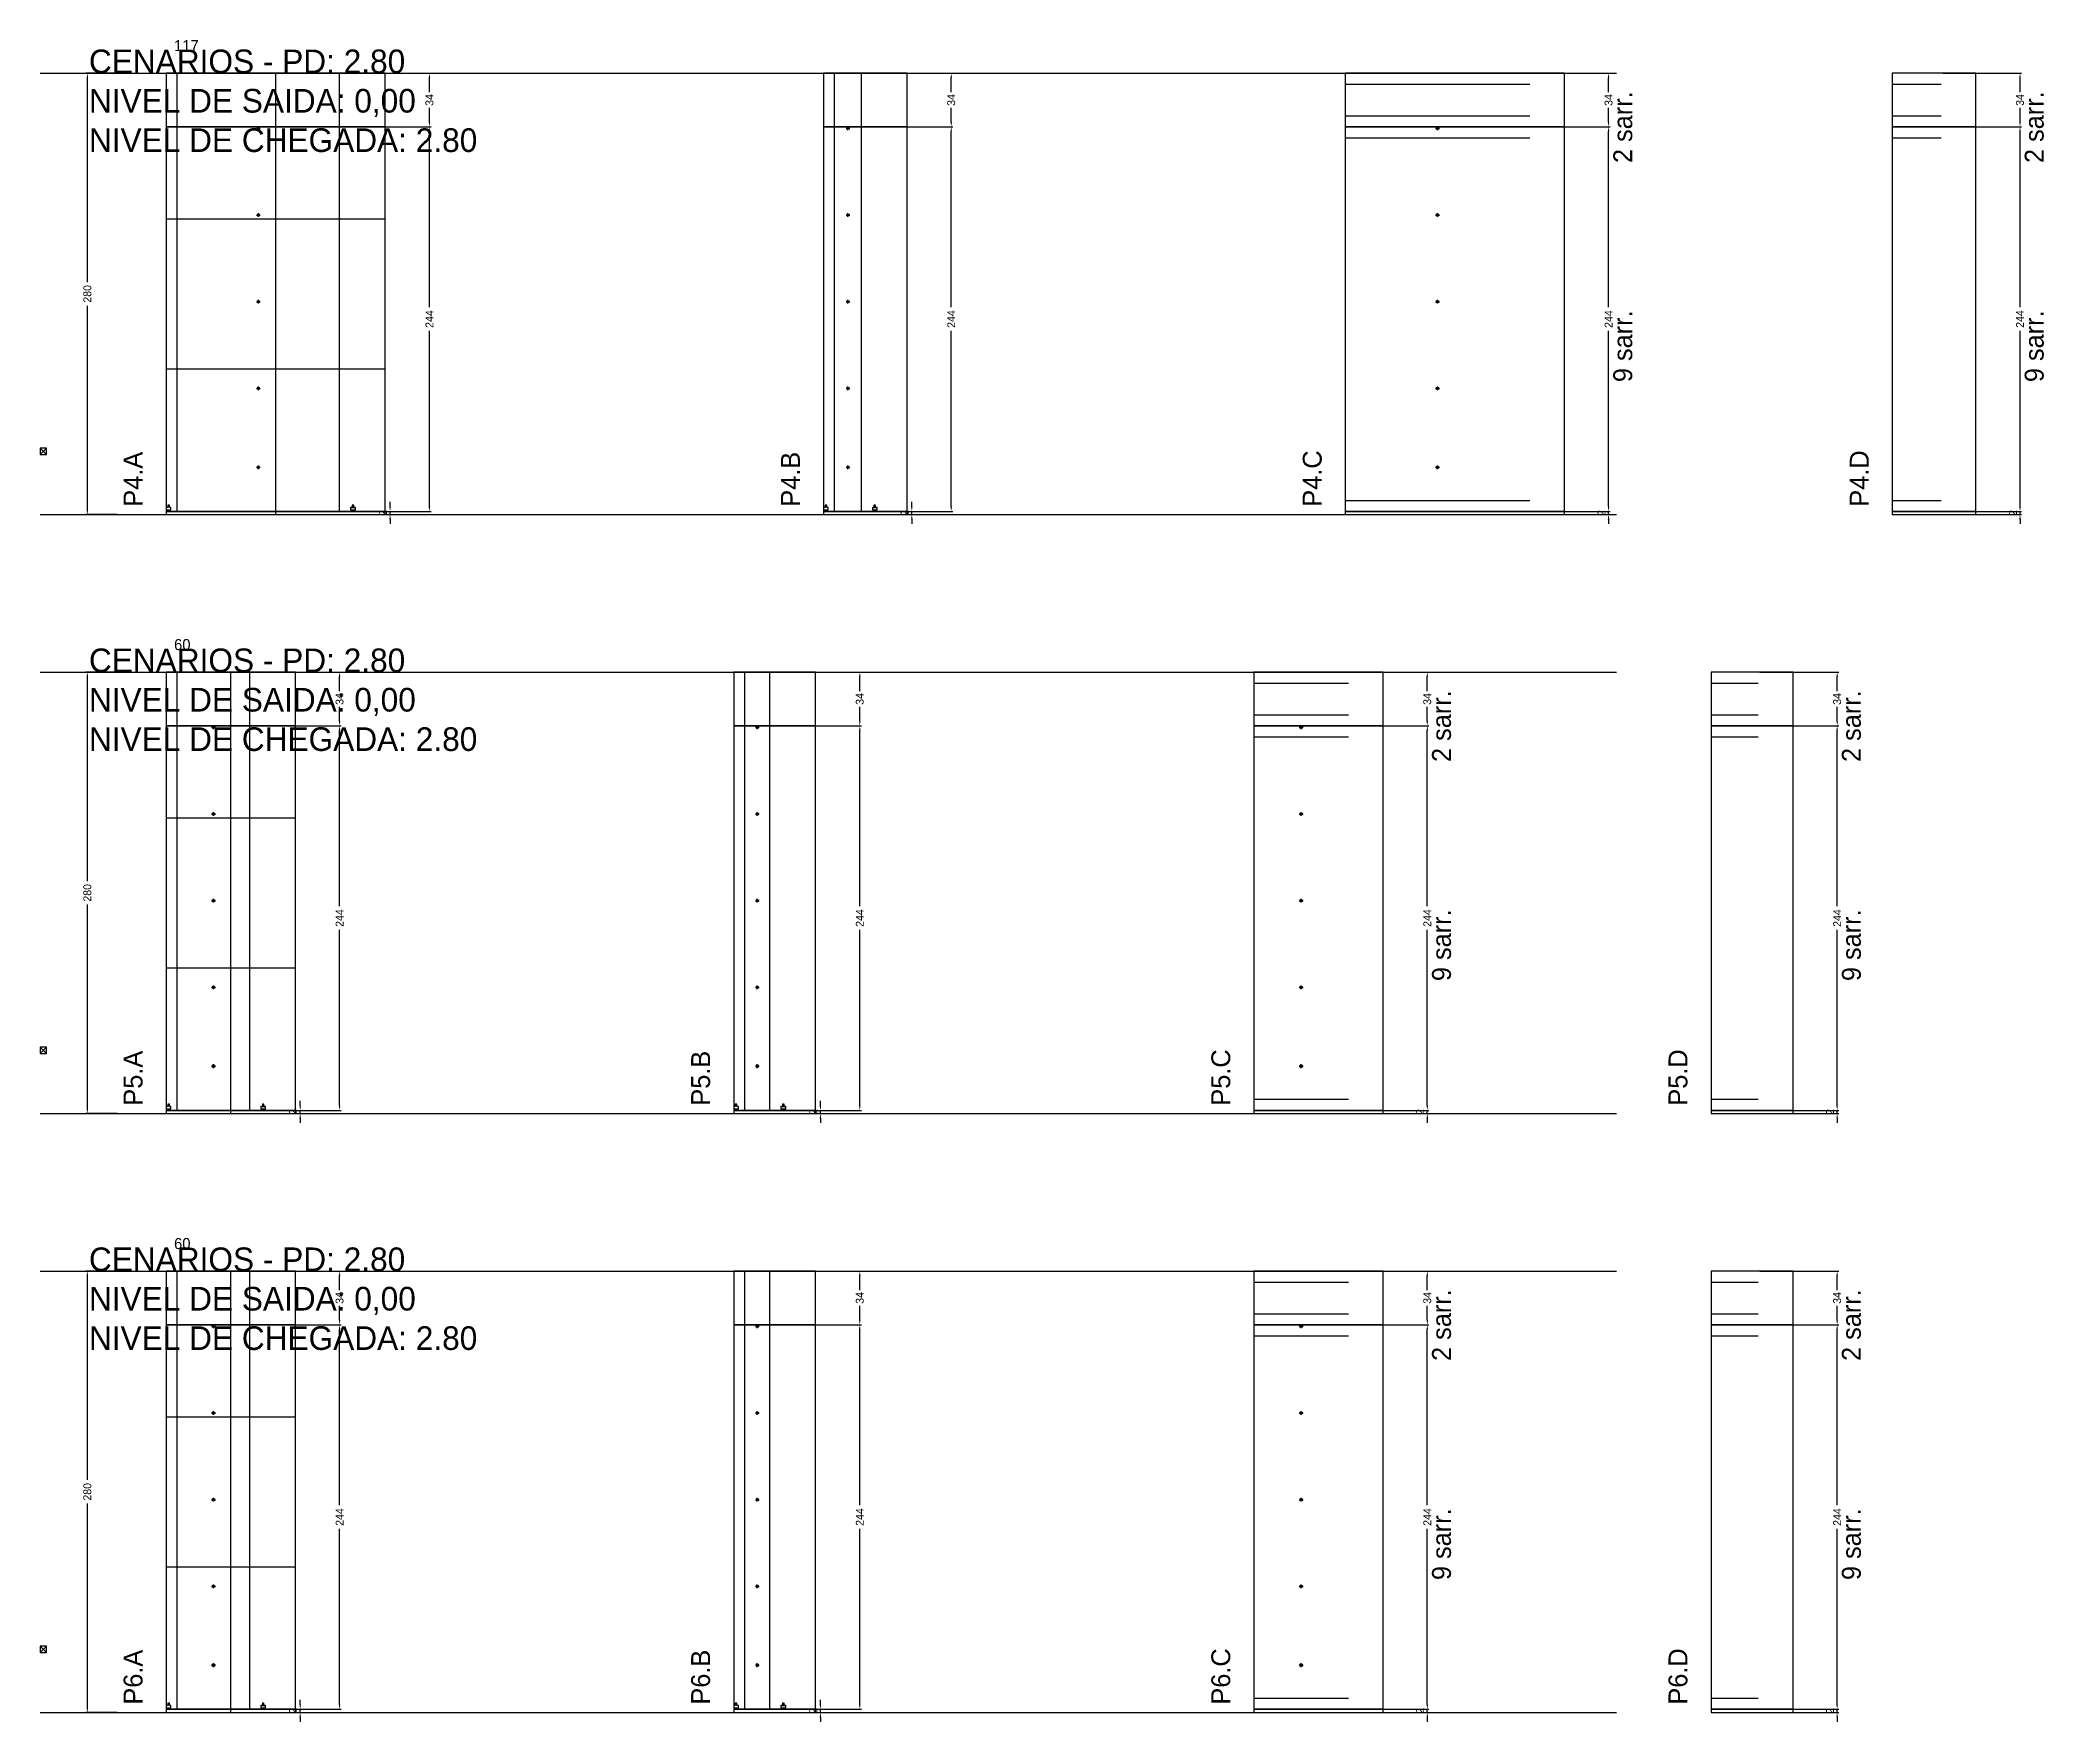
# Model space of a CAD drawing. Header units: centimetres. Extents: x -10500 to 4299, y -38766 to 295.
# Drawn here: x -7000 to -5729, y -2286 to -1219 of the extents above; entities that cross this region are included whole.
import ezdxf

# ---------------------------------------------------------------- set-up
doc = ezdxf.new("R2010")
doc.units = ezdxf.units.CM
doc.linetypes.add('DASHED', pattern=[2, -2])
for name, color, linetype in [('COTA', 241, 'Continuous'), ('COTAS FURACAO', 16, 'Continuous'), ('Madeira', 30, 'Continuous'), ('NOMENCLATURA', 7, 'Continuous'), ('Nível', 160, 'Continuous'), ('Painéis', 200, 'Continuous'), ('Perfil Metálico', 150, 'Continuous'), ('SARR_2.2x7', 40, 'Continuous'), ('texto', 7, 'Continuous')]:
    doc.layers.add(name, color=color, linetype=linetype)
doc.dimstyles.new('PAINEL-NOVA', dxfattribs={"dimtxt": 5, "dimasz": 3, "dimexe": 1, "dimexo": 1, "dimgap": 1, "dimtad": 1, "dimcen": 2.5, "dimazin": 3, "dimtfac": 1, "dimtmove": 0, "dimatfit": 3})

# ---------------------------------------------------------------- blocks, each defined once
blk = doc.blocks.new('_CLOSEDFILLED')
at = {"color": 0, "linetype": 'BYBLOCK'}
blk.add_solid([(-1, 0.16), (0, 0), (-1, -0.16)], dxfattribs=at)
blk = doc.blocks.new('*D79')
for p, q in [((-6951, -1240), (-6971, -1240)), ((-6970, -1372.5), (-6970, -1243)), ((-6970, -1517), (-6970, -1387.5)), ((-6951, -1520), (-6971, -1520))]:
    blk.add_line(p, q)
at = {"layer": 'Defpoints'}
for p in [(-6950, -1240), (-6970, -1520), (-6950, -1520)]:
    blk.add_point(p, dxfattribs=at)
at = {"layer": 'COTA', "xscale": 3, "yscale": 3}
for p, rotation in [((-6970, -1240), 90), ((-6970, -1520), 270)]:
    blk.add_blockref('_CLOSEDFILLED', p, dxfattribs=dict(at, rotation=rotation))
at = {"layer": 'COTA', "insert": (-6970, -1380), "char_height": 5, "attachment_point": 5, "rotation": 90}
blk.add_mtext('280', dxfattribs=at)
blk = doc.blocks.new('MULDURA')
at = {"layer": 'Paineis'}
for p, q in [((0, 0), (4, 4)), ((4, 0), (0, 4))]:
    blk.add_line(p, q, dxfattribs=at)
blk.add_lwpolyline([(0, 0), (4, 0), (4, 4), (0, 4)], close=True, dxfattribs=at)
blk = doc.blocks.new('*D81')
for p, q in [((-6802, -1274), (-6752, -1274)), ((-6753, -1388.5), (-6753, -1277)), ((-6753, -1515), (-6753, -1403.5)), ((-6802, -1518), (-6752, -1518))]:
    blk.add_line(p, q)
at = {"layer": 'Defpoints'}
for p in [(-6803, -1274), (-6803, -1518), (-6753, -1518)]:
    blk.add_point(p, dxfattribs=at)
at = {"layer": 'COTA', "xscale": 3, "yscale": 3}
for p, rotation in [((-6753, -1274), 90), ((-6753, -1518), 270)]:
    blk.add_blockref('_CLOSEDFILLED', p, dxfattribs=dict(at, rotation=rotation))
at = {"layer": 'COTA', "insert": (-6753, -1396), "char_height": 5, "attachment_point": 5, "rotation": 90}
blk.add_mtext('244', dxfattribs=at)
blk = doc.blocks.new('*D82')
for p, q in [((-6802, -1240), (-6752, -1240)), ((-6753, -1252), (-6753, -1243)), ((-6753, -1271), (-6753, -1262)), ((-6802, -1274), (-6752, -1274))]:
    blk.add_line(p, q)
at = {"layer": 'Defpoints'}
for p in [(-6803, -1240), (-6803, -1274), (-6753, -1274)]:
    blk.add_point(p, dxfattribs=at)
at = {"layer": 'COTA', "xscale": 3, "yscale": 3}
for p, rotation in [((-6753, -1240), 90), ((-6753, -1274), 270)]:
    blk.add_blockref('_CLOSEDFILLED', p, dxfattribs=dict(at, rotation=rotation))
at = {"layer": 'COTA', "insert": (-6753, -1257), "char_height": 5, "attachment_point": 5, "rotation": 90}
blk.add_mtext('34', dxfattribs=at)
blk = doc.blocks.new('SLIPTEE')
at = {"layer": 'Paineis'}
blk.add_lwpolyline([(0, 0), (3, 0), (3, 1.5), (2, 1.5), (2, 3), (1, 3), (1, 1.5), (0, 1.5)], close=True, dxfattribs=at)
blk = doc.blocks.new('SLIPTDD')
at = {"layer": 'Paineis'}
blk.add_line((0, 1.5), (3, 1.5), dxfattribs=at)
blk.add_lwpolyline([(0, 0), (3, 0), (3, 1.5), (2, 1.5), (2, 3), (1, 3), (1, 1.5), (0, 1.5)], close=True, dxfattribs=at)
blk = doc.blocks.new('furacao')
at = {"layer": 'COTAS FURACAO'}
for p, q in [((-1.2, 0), (1.2, 0)), ((0, -1.2), (0, 1.2))]:
    blk.add_line(p, q, dxfattribs=at)
blk.add_circle((0, 0), 0.8, dxfattribs=at)
blk = doc.blocks.new('*D84')
for p, q in [((-6471, -1274), (-6421, -1274)), ((-6422, -1388.5), (-6422, -1277)), ((-6422, -1515), (-6422, -1403.5)), ((-6471, -1518), (-6421, -1518))]:
    blk.add_line(p, q)
at = {"layer": 'Defpoints'}
for p in [(-6472, -1274), (-6472, -1518), (-6422, -1518)]:
    blk.add_point(p, dxfattribs=at)
at = {"layer": 'COTA', "xscale": 3, "yscale": 3}
for p, rotation in [((-6422, -1274), 90), ((-6422, -1518), 270)]:
    blk.add_blockref('_CLOSEDFILLED', p, dxfattribs=dict(at, rotation=rotation))
at = {"layer": 'COTA', "insert": (-6422, -1396), "char_height": 5, "attachment_point": 5, "rotation": 90}
blk.add_mtext('244', dxfattribs=at)
blk = doc.blocks.new('*D85')
for p, q in [((-6471, -1240), (-6421, -1240)), ((-6422, -1252), (-6422, -1243)), ((-6422, -1271), (-6422, -1262)), ((-6471, -1274), (-6421, -1274))]:
    blk.add_line(p, q)
at = {"layer": 'Defpoints'}
for p in [(-6472, -1240), (-6472, -1274), (-6422, -1274)]:
    blk.add_point(p, dxfattribs=at)
at = {"layer": 'COTA', "xscale": 3, "yscale": 3}
for p, rotation in [((-6422, -1240), 90), ((-6422, -1274), 270)]:
    blk.add_blockref('_CLOSEDFILLED', p, dxfattribs=dict(at, rotation=rotation))
at = {"layer": 'COTA', "insert": (-6422, -1257), "char_height": 5, "attachment_point": 5, "rotation": 90}
blk.add_mtext('34', dxfattribs=at)
blk = doc.blocks.new('*D87')
for p, q in [((-6054, -1274), (-6004, -1274)), ((-6005, -1388.5), (-6005, -1277)), ((-6005, -1515), (-6005, -1403.5)), ((-6054, -1518), (-6004, -1518))]:
    blk.add_line(p, q)
at = {"layer": 'Defpoints'}
for p in [(-6055, -1274), (-6055, -1518), (-6005, -1518)]:
    blk.add_point(p, dxfattribs=at)
at = {"layer": 'COTA', "xscale": 3, "yscale": 3}
for p, rotation in [((-6005, -1274), 90), ((-6005, -1518), 270)]:
    blk.add_blockref('_CLOSEDFILLED', p, dxfattribs=dict(at, rotation=rotation))
at = {"layer": 'COTA', "insert": (-6005, -1396), "char_height": 5, "attachment_point": 5, "rotation": 90}
blk.add_mtext('244', dxfattribs=at)
blk = doc.blocks.new('*D88')
for p, q in [((-6054, -1240), (-6004, -1240)), ((-6005, -1252), (-6005, -1243)), ((-6005, -1271), (-6005, -1262)), ((-6054, -1274), (-6004, -1274))]:
    blk.add_line(p, q)
at = {"layer": 'Defpoints'}
for p in [(-6055, -1240), (-6055, -1274), (-6005, -1274)]:
    blk.add_point(p, dxfattribs=at)
at = {"layer": 'COTA', "xscale": 3, "yscale": 3}
for p, rotation in [((-6005, -1240), 90), ((-6005, -1274), 270)]:
    blk.add_blockref('_CLOSEDFILLED', p, dxfattribs=dict(at, rotation=rotation))
at = {"layer": 'COTA', "insert": (-6005, -1257), "char_height": 5, "attachment_point": 5, "rotation": 90}
blk.add_mtext('34', dxfattribs=at)
blk = doc.blocks.new('*D90')
for p, q in [((-5793, -1274), (-5743, -1274)), ((-5744, -1388.5), (-5744, -1277)), ((-5744, -1515), (-5744, -1403.5)), ((-5793, -1518), (-5743, -1518))]:
    blk.add_line(p, q)
at = {"layer": 'Defpoints'}
for p in [(-5794, -1274), (-5794, -1518), (-5744, -1518)]:
    blk.add_point(p, dxfattribs=at)
at = {"layer": 'COTA', "xscale": 3, "yscale": 3}
for p, rotation in [((-5744, -1274), 90), ((-5744, -1518), 270)]:
    blk.add_blockref('_CLOSEDFILLED', p, dxfattribs=dict(at, rotation=rotation))
at = {"layer": 'COTA', "insert": (-5744, -1396), "char_height": 5, "attachment_point": 5, "rotation": 90}
blk.add_mtext('244', dxfattribs=at)
blk = doc.blocks.new('*D91')
for p, q in [((-5793, -1240), (-5743, -1240)), ((-5744, -1252), (-5744, -1243)), ((-5744, -1271), (-5744, -1262)), ((-5793, -1274), (-5743, -1274))]:
    blk.add_line(p, q)
at = {"layer": 'Defpoints'}
for p in [(-5794, -1240), (-5794, -1274), (-5744, -1274)]:
    blk.add_point(p, dxfattribs=at)
at = {"layer": 'COTA', "xscale": 3, "yscale": 3}
for p, rotation in [((-5744, -1240), 90), ((-5744, -1274), 270)]:
    blk.add_blockref('_CLOSEDFILLED', p, dxfattribs=dict(at, rotation=rotation))
at = {"layer": 'COTA', "insert": (-5744, -1257), "char_height": 5, "attachment_point": 5, "rotation": 90}
blk.add_mtext('34', dxfattribs=at)
blk = doc.blocks.new('*D105')
for p, q in [((-6951, -1620), (-6971, -1620)), ((-6970, -1752.5), (-6970, -1623)), ((-6970, -1897), (-6970, -1767.5)), ((-6951, -1900), (-6971, -1900))]:
    blk.add_line(p, q)
at = {"layer": 'Defpoints'}
for p in [(-6950, -1620), (-6970, -1900), (-6950, -1900)]:
    blk.add_point(p, dxfattribs=at)
at = {"layer": 'COTA', "xscale": 3, "yscale": 3}
for p, rotation in [((-6970, -1620), 90), ((-6970, -1900), 270)]:
    blk.add_blockref('_CLOSEDFILLED', p, dxfattribs=dict(at, rotation=rotation))
at = {"layer": 'COTA', "insert": (-6970, -1760), "char_height": 5, "attachment_point": 5, "rotation": 90}
blk.add_mtext('280', dxfattribs=at)
blk = doc.blocks.new('*D107')
for p, q in [((-6859, -1654), (-6809, -1654)), ((-6810, -1768.5), (-6810, -1657)), ((-6810, -1895), (-6810, -1783.5)), ((-6859, -1898), (-6809, -1898))]:
    blk.add_line(p, q)
at = {"layer": 'Defpoints'}
for p in [(-6860, -1654), (-6860, -1898), (-6810, -1898)]:
    blk.add_point(p, dxfattribs=at)
at = {"layer": 'COTA', "xscale": 3, "yscale": 3}
for p, rotation in [((-6810, -1654), 90), ((-6810, -1898), 270)]:
    blk.add_blockref('_CLOSEDFILLED', p, dxfattribs=dict(at, rotation=rotation))
at = {"layer": 'COTA', "insert": (-6810, -1776), "char_height": 5, "attachment_point": 5, "rotation": 90}
blk.add_mtext('244', dxfattribs=at)
blk = doc.blocks.new('*D108')
for p, q in [((-6859, -1620), (-6809, -1620)), ((-6810, -1632), (-6810, -1623)), ((-6810, -1651), (-6810, -1642)), ((-6859, -1654), (-6809, -1654))]:
    blk.add_line(p, q)
at = {"layer": 'Defpoints'}
for p in [(-6860, -1620), (-6860, -1654), (-6810, -1654)]:
    blk.add_point(p, dxfattribs=at)
at = {"layer": 'COTA', "xscale": 3, "yscale": 3}
for p, rotation in [((-6810, -1620), 90), ((-6810, -1654), 270)]:
    blk.add_blockref('_CLOSEDFILLED', p, dxfattribs=dict(at, rotation=rotation))
at = {"layer": 'COTA', "insert": (-6810, -1637), "char_height": 5, "attachment_point": 5, "rotation": 90}
blk.add_mtext('34', dxfattribs=at)
blk = doc.blocks.new('*D110')
for p, q in [((-6529, -1654), (-6479, -1654)), ((-6480, -1768.5), (-6480, -1657)), ((-6480, -1895), (-6480, -1783.5)), ((-6529, -1898), (-6479, -1898))]:
    blk.add_line(p, q)
at = {"layer": 'Defpoints'}
for p in [(-6530, -1654), (-6530, -1898), (-6480, -1898)]:
    blk.add_point(p, dxfattribs=at)
at = {"layer": 'COTA', "xscale": 3, "yscale": 3}
for p, rotation in [((-6480, -1654), 90), ((-6480, -1898), 270)]:
    blk.add_blockref('_CLOSEDFILLED', p, dxfattribs=dict(at, rotation=rotation))
at = {"layer": 'COTA', "insert": (-6480, -1776), "char_height": 5, "attachment_point": 5, "rotation": 90}
blk.add_mtext('244', dxfattribs=at)
blk = doc.blocks.new('*D111')
for p, q in [((-6529, -1620), (-6479, -1620)), ((-6480, -1632), (-6480, -1623)), ((-6480, -1651), (-6480, -1642)), ((-6529, -1654), (-6479, -1654))]:
    blk.add_line(p, q)
at = {"layer": 'Defpoints'}
for p in [(-6530, -1620), (-6530, -1654), (-6480, -1654)]:
    blk.add_point(p, dxfattribs=at)
at = {"layer": 'COTA', "xscale": 3, "yscale": 3}
for p, rotation in [((-6480, -1620), 90), ((-6480, -1654), 270)]:
    blk.add_blockref('_CLOSEDFILLED', p, dxfattribs=dict(at, rotation=rotation))
at = {"layer": 'COTA', "insert": (-6480, -1637), "char_height": 5, "attachment_point": 5, "rotation": 90}
blk.add_mtext('34', dxfattribs=at)
blk = doc.blocks.new('*D113')
for p, q in [((-6169, -1654), (-6119, -1654)), ((-6120, -1768.5), (-6120, -1657)), ((-6120, -1895), (-6120, -1783.5)), ((-6169, -1898), (-6119, -1898))]:
    blk.add_line(p, q)
at = {"layer": 'Defpoints'}
for p in [(-6170, -1654), (-6170, -1898), (-6120, -1898)]:
    blk.add_point(p, dxfattribs=at)
at = {"layer": 'COTA', "xscale": 3, "yscale": 3}
for p, rotation in [((-6120, -1654), 90), ((-6120, -1898), 270)]:
    blk.add_blockref('_CLOSEDFILLED', p, dxfattribs=dict(at, rotation=rotation))
at = {"layer": 'COTA', "insert": (-6120, -1776), "char_height": 5, "attachment_point": 5, "rotation": 90}
blk.add_mtext('244', dxfattribs=at)
blk = doc.blocks.new('*D114')
for p, q in [((-6169, -1620), (-6119, -1620)), ((-6120, -1632), (-6120, -1623)), ((-6120, -1651), (-6120, -1642)), ((-6169, -1654), (-6119, -1654))]:
    blk.add_line(p, q)
at = {"layer": 'Defpoints'}
for p in [(-6170, -1620), (-6170, -1654), (-6120, -1654)]:
    blk.add_point(p, dxfattribs=at)
at = {"layer": 'COTA', "xscale": 3, "yscale": 3}
for p, rotation in [((-6120, -1620), 90), ((-6120, -1654), 270)]:
    blk.add_blockref('_CLOSEDFILLED', p, dxfattribs=dict(at, rotation=rotation))
at = {"layer": 'COTA', "insert": (-6120, -1637), "char_height": 5, "attachment_point": 5, "rotation": 90}
blk.add_mtext('34', dxfattribs=at)
blk = doc.blocks.new('*D116')
for p, q in [((-5909, -1654), (-5859, -1654)), ((-5860, -1768.5), (-5860, -1657)), ((-5860, -1895), (-5860, -1783.5)), ((-5909, -1898), (-5859, -1898))]:
    blk.add_line(p, q)
at = {"layer": 'Defpoints'}
for p in [(-5910, -1654), (-5910, -1898), (-5860, -1898)]:
    blk.add_point(p, dxfattribs=at)
at = {"layer": 'COTA', "xscale": 3, "yscale": 3}
for p, rotation in [((-5860, -1654), 90), ((-5860, -1898), 270)]:
    blk.add_blockref('_CLOSEDFILLED', p, dxfattribs=dict(at, rotation=rotation))
at = {"layer": 'COTA', "insert": (-5860, -1776), "char_height": 5, "attachment_point": 5, "rotation": 90}
blk.add_mtext('244', dxfattribs=at)
blk = doc.blocks.new('*D117')
for p, q in [((-5909, -1620), (-5859, -1620)), ((-5860, -1632), (-5860, -1623)), ((-5860, -1651), (-5860, -1642)), ((-5909, -1654), (-5859, -1654))]:
    blk.add_line(p, q)
at = {"layer": 'Defpoints'}
for p in [(-5910, -1620), (-5910, -1654), (-5860, -1654)]:
    blk.add_point(p, dxfattribs=at)
at = {"layer": 'COTA', "xscale": 3, "yscale": 3}
for p, rotation in [((-5860, -1620), 90), ((-5860, -1654), 270)]:
    blk.add_blockref('_CLOSEDFILLED', p, dxfattribs=dict(at, rotation=rotation))
at = {"layer": 'COTA', "insert": (-5860, -1637), "char_height": 5, "attachment_point": 5, "rotation": 90}
blk.add_mtext('34', dxfattribs=at)
blk = doc.blocks.new('*D131')
for p, q in [((-6951, -2000), (-6971, -2000)), ((-6970, -2132.5), (-6970, -2003)), ((-6970, -2277), (-6970, -2147.5)), ((-6951, -2280), (-6971, -2280))]:
    blk.add_line(p, q)
at = {"layer": 'Defpoints'}
for p in [(-6950, -2000), (-6970, -2280), (-6950, -2280)]:
    blk.add_point(p, dxfattribs=at)
at = {"layer": 'COTA', "xscale": 3, "yscale": 3}
for p, rotation in [((-6970, -2000), 90), ((-6970, -2280), 270)]:
    blk.add_blockref('_CLOSEDFILLED', p, dxfattribs=dict(at, rotation=rotation))
at = {"layer": 'COTA', "insert": (-6970, -2140), "char_height": 5, "attachment_point": 5, "rotation": 90}
blk.add_mtext('280', dxfattribs=at)
blk = doc.blocks.new('*D133')
for p, q in [((-6859, -2034), (-6809, -2034)), ((-6810, -2148.5), (-6810, -2037)), ((-6810, -2275), (-6810, -2163.5)), ((-6859, -2278), (-6809, -2278))]:
    blk.add_line(p, q)
at = {"layer": 'Defpoints'}
for p in [(-6860, -2034), (-6860, -2278), (-6810, -2278)]:
    blk.add_point(p, dxfattribs=at)
at = {"layer": 'COTA', "xscale": 3, "yscale": 3}
for p, rotation in [((-6810, -2034), 90), ((-6810, -2278), 270)]:
    blk.add_blockref('_CLOSEDFILLED', p, dxfattribs=dict(at, rotation=rotation))
at = {"layer": 'COTA', "insert": (-6810, -2156), "char_height": 5, "attachment_point": 5, "rotation": 90}
blk.add_mtext('244', dxfattribs=at)
blk = doc.blocks.new('*D134')
for p, q in [((-6859, -2000), (-6809, -2000)), ((-6810, -2012), (-6810, -2003)), ((-6810, -2031), (-6810, -2022)), ((-6859, -2034), (-6809, -2034))]:
    blk.add_line(p, q)
at = {"layer": 'Defpoints'}
for p in [(-6860, -2000), (-6860, -2034), (-6810, -2034)]:
    blk.add_point(p, dxfattribs=at)
at = {"layer": 'COTA', "xscale": 3, "yscale": 3}
for p, rotation in [((-6810, -2000), 90), ((-6810, -2034), 270)]:
    blk.add_blockref('_CLOSEDFILLED', p, dxfattribs=dict(at, rotation=rotation))
at = {"layer": 'COTA', "insert": (-6810, -2017), "char_height": 5, "attachment_point": 5, "rotation": 90}
blk.add_mtext('34', dxfattribs=at)
blk = doc.blocks.new('*D136')
for p, q in [((-6529, -2034), (-6479, -2034)), ((-6480, -2148.5), (-6480, -2037)), ((-6480, -2275), (-6480, -2163.5)), ((-6529, -2278), (-6479, -2278))]:
    blk.add_line(p, q)
at = {"layer": 'Defpoints'}
for p in [(-6530, -2034), (-6530, -2278), (-6480, -2278)]:
    blk.add_point(p, dxfattribs=at)
at = {"layer": 'COTA', "xscale": 3, "yscale": 3}
for p, rotation in [((-6480, -2034), 90), ((-6480, -2278), 270)]:
    blk.add_blockref('_CLOSEDFILLED', p, dxfattribs=dict(at, rotation=rotation))
at = {"layer": 'COTA', "insert": (-6480, -2156), "char_height": 5, "attachment_point": 5, "rotation": 90}
blk.add_mtext('244', dxfattribs=at)
blk = doc.blocks.new('*D137')
for p, q in [((-6529, -2000), (-6479, -2000)), ((-6480, -2012), (-6480, -2003)), ((-6480, -2031), (-6480, -2022)), ((-6529, -2034), (-6479, -2034))]:
    blk.add_line(p, q)
at = {"layer": 'Defpoints'}
for p in [(-6530, -2000), (-6530, -2034), (-6480, -2034)]:
    blk.add_point(p, dxfattribs=at)
at = {"layer": 'COTA', "xscale": 3, "yscale": 3}
for p, rotation in [((-6480, -2000), 90), ((-6480, -2034), 270)]:
    blk.add_blockref('_CLOSEDFILLED', p, dxfattribs=dict(at, rotation=rotation))
at = {"layer": 'COTA', "insert": (-6480, -2017), "char_height": 5, "attachment_point": 5, "rotation": 90}
blk.add_mtext('34', dxfattribs=at)
blk = doc.blocks.new('*D139')
for p, q in [((-6169, -2034), (-6119, -2034)), ((-6120, -2148.5), (-6120, -2037)), ((-6120, -2275), (-6120, -2163.5)), ((-6169, -2278), (-6119, -2278))]:
    blk.add_line(p, q)
at = {"layer": 'Defpoints'}
for p in [(-6170, -2034), (-6170, -2278), (-6120, -2278)]:
    blk.add_point(p, dxfattribs=at)
at = {"layer": 'COTA', "xscale": 3, "yscale": 3}
for p, rotation in [((-6120, -2034), 90), ((-6120, -2278), 270)]:
    blk.add_blockref('_CLOSEDFILLED', p, dxfattribs=dict(at, rotation=rotation))
at = {"layer": 'COTA', "insert": (-6120, -2156), "char_height": 5, "attachment_point": 5, "rotation": 90}
blk.add_mtext('244', dxfattribs=at)
blk = doc.blocks.new('*D140')
for p, q in [((-6169, -2000), (-6119, -2000)), ((-6120, -2012), (-6120, -2003)), ((-6120, -2031), (-6120, -2022)), ((-6169, -2034), (-6119, -2034))]:
    blk.add_line(p, q)
at = {"layer": 'Defpoints'}
for p in [(-6170, -2000), (-6170, -2034), (-6120, -2034)]:
    blk.add_point(p, dxfattribs=at)
at = {"layer": 'COTA', "xscale": 3, "yscale": 3}
for p, rotation in [((-6120, -2000), 90), ((-6120, -2034), 270)]:
    blk.add_blockref('_CLOSEDFILLED', p, dxfattribs=dict(at, rotation=rotation))
at = {"layer": 'COTA', "insert": (-6120, -2017), "char_height": 5, "attachment_point": 5, "rotation": 90}
blk.add_mtext('34', dxfattribs=at)
blk = doc.blocks.new('*D142')
for p, q in [((-5909, -2034), (-5859, -2034)), ((-5860, -2148.5), (-5860, -2037)), ((-5860, -2275), (-5860, -2163.5)), ((-5909, -2278), (-5859, -2278))]:
    blk.add_line(p, q)
at = {"layer": 'Defpoints'}
for p in [(-5910, -2034), (-5910, -2278), (-5860, -2278)]:
    blk.add_point(p, dxfattribs=at)
at = {"layer": 'COTA', "xscale": 3, "yscale": 3}
for p, rotation in [((-5860, -2034), 90), ((-5860, -2278), 270)]:
    blk.add_blockref('_CLOSEDFILLED', p, dxfattribs=dict(at, rotation=rotation))
at = {"layer": 'COTA', "insert": (-5860, -2156), "char_height": 5, "attachment_point": 5, "rotation": 90}
blk.add_mtext('244', dxfattribs=at)
blk = doc.blocks.new('*D143')
for p, q in [((-5909, -2000), (-5859, -2000)), ((-5860, -2012), (-5860, -2003)), ((-5860, -2031), (-5860, -2022)), ((-5909, -2034), (-5859, -2034))]:
    blk.add_line(p, q)
at = {"layer": 'Defpoints'}
for p in [(-5910, -2000), (-5910, -2034), (-5860, -2034)]:
    blk.add_point(p, dxfattribs=at)
at = {"layer": 'COTA', "xscale": 3, "yscale": 3}
for p, rotation in [((-5860, -2000), 90), ((-5860, -2034), 270)]:
    blk.add_blockref('_CLOSEDFILLED', p, dxfattribs=dict(at, rotation=rotation))
at = {"layer": 'COTA', "insert": (-5860, -2017), "char_height": 5, "attachment_point": 5, "rotation": 90}
blk.add_mtext('34', dxfattribs=at)

msp = doc.modelspace()

# ---------------------------------------------------------------- linework, layer by layer
at = {"layer": 'Madeira'}
for points in [[(-6920, -1332.4), (-6781, -1332.4)], [(-6920, -1427.6), (-6781, -1427.6)], [(-6920, -1712.4), (-6838, -1712.4)], [(-6920, -1807.6), (-6838, -1807.6)], [(-6920, -2092.4), (-6838, -2092.4)], [(-6920, -2187.6), (-6838, -2187.6)]]:
    msp.add_lwpolyline(points, dxfattribs=at)
at = {"layer": 'Nível', "linetype": 'DASHED'}
for points in [[(-7000, -1240), (-6000, -1240)], [(-7000, -1520), (-6000, -1520)], [(-7000, -1620), (-6000, -1620)], [(-7000, -1900), (-6000, -1900)], [(-7000, -2000), (-6000, -2000)], [(-7000, -2280), (-6000, -2280)]]:
    msp.add_lwpolyline(points, dxfattribs=at)
at = {"layer": 'Painéis'}
for points in [[(-6920, -1274), (-6781, -1274), (-6781, -1240), (-6920, -1240)], [(-6920, -1520), (-6781, -1520), (-6781, -1240), (-6920, -1240)], [(-6503, -1274), (-6450, -1274), (-6450, -1240), (-6503, -1240)], [(-6172, -1274), (-6033, -1274), (-6033, -1240), (-6172, -1240)], [(-5825, -1274), (-5772, -1274), (-5772, -1240), (-5825, -1240)], [(-6920, -1518), (-6781, -1518), (-6781, -1274), (-6920, -1274)], [(-6503, -1518), (-6450, -1518), (-6450, -1274), (-6503, -1274)], [(-6172, -1518), (-6033, -1518), (-6033, -1274), (-6172, -1274)], [(-5825, -1518), (-5772, -1518), (-5772, -1274), (-5825, -1274)], [(-6920, -1520), (-6781, -1520), (-6781, -1518), (-6920, -1518)], [(-6503, -1520), (-6450, -1520), (-6450, -1518), (-6503, -1518)], [(-6172, -1520), (-6033, -1520), (-6033, -1518), (-6172, -1518)], [(-5825, -1520), (-5772, -1520), (-5772, -1518), (-5825, -1518)], [(-6920, -1654), (-6838, -1654), (-6838, -1620), (-6920, -1620)], [(-6920, -1900), (-6838, -1900), (-6838, -1620), (-6920, -1620)], [(-6560, -1654), (-6508, -1654), (-6508, -1620), (-6560, -1620)], [(-6230, -1654), (-6148, -1654), (-6148, -1620), (-6230, -1620)], [(-5940, -1654), (-5888, -1654), (-5888, -1620), (-5940, -1620)], [(-6920, -1898), (-6838, -1898), (-6838, -1654), (-6920, -1654)], [(-6560, -1898), (-6508, -1898), (-6508, -1654), (-6560, -1654)], [(-6230, -1898), (-6148, -1898), (-6148, -1654), (-6230, -1654)], [(-5940, -1898), (-5888, -1898), (-5888, -1654), (-5940, -1654)], [(-6920, -1900), (-6838, -1900), (-6838, -1898), (-6920, -1898)], [(-6560, -1900), (-6508, -1900), (-6508, -1898), (-6560, -1898)], [(-6230, -1900), (-6148, -1900), (-6148, -1898), (-6230, -1898)], [(-5940, -1900), (-5888, -1900), (-5888, -1898), (-5940, -1898)], [(-6920, -2034), (-6838, -2034), (-6838, -2000), (-6920, -2000)], [(-6920, -2280), (-6838, -2280), (-6838, -2000), (-6920, -2000)], [(-6560, -2034), (-6508, -2034), (-6508, -2000), (-6560, -2000)], [(-6230, -2034), (-6148, -2034), (-6148, -2000), (-6230, -2000)], [(-5940, -2034), (-5888, -2034), (-5888, -2000), (-5940, -2000)], [(-6920, -2278), (-6838, -2278), (-6838, -2034), (-6920, -2034)], [(-6560, -2278), (-6508, -2278), (-6508, -2034), (-6560, -2034)], [(-6230, -2278), (-6148, -2278), (-6148, -2034), (-6230, -2034)], [(-5940, -2278), (-5888, -2278), (-5888, -2034), (-5940, -2034)], [(-6920, -2280), (-6838, -2280), (-6838, -2278), (-6920, -2278)], [(-6560, -2280), (-6508, -2280), (-6508, -2278), (-6560, -2278)], [(-6230, -2280), (-6148, -2280), (-6148, -2278), (-6230, -2278)], [(-5940, -2280), (-5888, -2280), (-5888, -2278), (-5940, -2278)]]:
    msp.add_lwpolyline(points, close=True, dxfattribs=at)
at = {"layer": 'Perfil Metálico'}
for p, q in [((-6850.5, -1520), (-6850.5, -1240)), ((-6879, -1900), (-6879, -1620)), ((-6879, -2280), (-6879, -2000))]:
    msp.add_line(p, q, dxfattribs=at)
at = {"layer": 'SARR_2.2x7'}
for points in [[(-6913, -1274), (-6913, -1240)], [(-6810, -1274), (-6810, -1240)], [(-6496, -1274), (-6496, -1240)], [(-6479, -1274), (-6479, -1240)], [(-6172, -1247), (-6055, -1247)], [(-5825, -1247), (-5794, -1247)], [(-6172, -1267), (-6055, -1267)], [(-5825, -1267), (-5794, -1267)], [(-6172, -1281), (-6055, -1281)], [(-5825, -1281), (-5794, -1281)], [(-6172, -1511), (-6055, -1511)], [(-5825, -1511), (-5794, -1511)], [(-6913, -1654), (-6913, -1620)], [(-6867, -1654), (-6867, -1620)], [(-6553, -1654), (-6553, -1620)], [(-6537, -1654), (-6537, -1620)], [(-6230, -1627), (-6170, -1627)], [(-5940, -1627), (-5910, -1627)], [(-6230, -1647), (-6170, -1647)], [(-5940, -1647), (-5910, -1647)], [(-6230, -1661), (-6170, -1661)], [(-5940, -1661), (-5910, -1661)], [(-6230, -1891), (-6170, -1891)], [(-5940, -1891), (-5910, -1891)], [(-6913, -2034), (-6913, -2000)], [(-6867, -2034), (-6867, -2000)], [(-6553, -2034), (-6553, -2000)], [(-6537, -2034), (-6537, -2000)], [(-6230, -2007), (-6170, -2007)], [(-5940, -2007), (-5910, -2007)], [(-6230, -2027), (-6170, -2027)], [(-5940, -2027), (-5910, -2027)], [(-6230, -2041), (-6170, -2041)], [(-5940, -2041), (-5910, -2041)], [(-6230, -2271), (-6170, -2271)], [(-5940, -2271), (-5910, -2271)]]:
    msp.add_lwpolyline(points, dxfattribs=at)
at = {"layer": 'SARR_2.2x7', "linetype": 'DASHED'}
for points in [[(-6913, -1518), (-6913, -1274)], [(-6810, -1518), (-6810, -1274)], [(-6496, -1518), (-6496, -1274)], [(-6479, -1518), (-6479, -1274)], [(-6913, -1898), (-6913, -1654)], [(-6867, -1898), (-6867, -1654)], [(-6553, -1898), (-6553, -1654)], [(-6537, -1898), (-6537, -1654)], [(-6913, -2278), (-6913, -2034)], [(-6867, -2278), (-6867, -2034)], [(-6553, -2278), (-6553, -2034)], [(-6537, -2278), (-6537, -2034)]]:
    msp.add_lwpolyline(points, dxfattribs=at)

# ---------------------------------------------------------------- block references
at = {"layer": 'COTA'}
for name, p in [('furacao', (-6861.5, -1275)), ('furacao', (-6487.5, -1275)), ('furacao', (-6113.5, -1275)), ('furacao', (-6861.5, -1330)), ('furacao', (-6487.5, -1330)), ('furacao', (-6113.5, -1330)), ('furacao', (-6861.5, -1385)), ('furacao', (-6487.5, -1385)), ('furacao', (-6113.5, -1385)), ('furacao', (-6861.5, -1440)), ('furacao', (-6487.5, -1440)), ('furacao', (-6113.5, -1440)), ('MULDURA', (-7000, -1482)), ('furacao', (-6861.5, -1490)), ('furacao', (-6487.5, -1490)), ('furacao', (-6113.5, -1490)), ('SLIPTEE', (-6920, -1517)), ('SLIPTDD', (-6803, -1517)), ('SLIPTEE', (-6503, -1517)), ('SLIPTDD', (-6472, -1517)), ('furacao', (-6890, -1655)), ('furacao', (-6545, -1655)), ('furacao', (-6200, -1655)), ('furacao', (-6890, -1710)), ('furacao', (-6545, -1710)), ('furacao', (-6200, -1710)), ('furacao', (-6890, -1765)), ('furacao', (-6545, -1765)), ('furacao', (-6200, -1765)), ('furacao', (-6890, -1820)), ('furacao', (-6545, -1820)), ('furacao', (-6200, -1820)), ('MULDURA', (-7000, -1862)), ('furacao', (-6890, -1870)), ('furacao', (-6545, -1870)), ('furacao', (-6200, -1870)), ('SLIPTEE', (-6920, -1897)), ('SLIPTDD', (-6860, -1897)), ('SLIPTEE', (-6560, -1897)), ('SLIPTDD', (-6530, -1897)), ('furacao', (-6890, -2035)), ('furacao', (-6545, -2035)), ('furacao', (-6200, -2035)), ('furacao', (-6890, -2090)), ('furacao', (-6545, -2090)), ('furacao', (-6200, -2090)), ('furacao', (-6890, -2145)), ('furacao', (-6545, -2145)), ('furacao', (-6200, -2145)), ('furacao', (-6890, -2200)), ('furacao', (-6545, -2200)), ('furacao', (-6200, -2200)), ('MULDURA', (-7000, -2242)), ('furacao', (-6890, -2250)), ('furacao', (-6545, -2250)), ('furacao', (-6200, -2250)), ('SLIPTEE', (-6920, -2277)), ('SLIPTDD', (-6860, -2277)), ('SLIPTEE', (-6560, -2277)), ('SLIPTDD', (-6530, -2277))]:
    msp.add_blockref(name, p, dxfattribs=at)

# ---------------------------------------------------------------- texts
at = {"layer": 'NOMENCLATURA'}
for s, p in [('CENARIOS - PD: 2.80', (-6969, -1240)), ('NIVEL DE SAIDA: 0,00', (-6969, -1265)), ('NIVEL DE CHEGADA: 2.80', (-6969, -1290)), ('CENARIOS - PD: 2.80', (-6969, -1620)), ('NIVEL DE SAIDA: 0,00', (-6969, -1645)), ('NIVEL DE CHEGADA: 2.80', (-6969, -1670)), ('CENARIOS - PD: 2.80', (-6969, -2000)), ('NIVEL DE SAIDA: 0,00', (-6969, -2025)), ('NIVEL DE CHEGADA: 2.80', (-6969, -2050))]:
    msp.add_text(s, height=15, dxfattribs=at).set_placement(p)
for s, p in [('2 sarr.', (-5990, -1297)), ('2 sarr.', (-5729, -1297)), ('9 sarr.', (-5990, -1436)), ('9 sarr.', (-5729, -1436)), ('P4.A', (-6935, -1515)), ('P4.B', (-6518, -1515)), ('P4.C', (-6187, -1515)), ('P4.D', (-5840, -1515)), ('2 sarr.', (-6105, -1677)), ('2 sarr.', (-5845, -1677)), ('9 sarr.', (-6105, -1816)), ('9 sarr.', (-5845, -1816)), ('P5.A', (-6935, -1895)), ('P5.B', (-6575, -1895)), ('P5.C', (-6245, -1895)), ('P5.D', (-5955, -1895)), ('2 sarr.', (-6105, -2057)), ('2 sarr.', (-5845, -2057)), ('9 sarr.', (-6105, -2196)), ('9 sarr.', (-5845, -2196)), ('P6.A', (-6935, -2275)), ('P6.B', (-6575, -2275)), ('P6.C', (-6245, -2275)), ('P6.D', (-5955, -2275))]:
    msp.add_text(s, height=12, rotation=90, dxfattribs=at).set_placement(p)
at = {"layer": 'texto'}
for s, p in [('117', (-6915, -1226)), ('60', (-6915, -1606)), ('60', (-6915, -1986))]:
    msp.add_text(s, height=7, dxfattribs=at).set_placement(p)

# ---------------------------------------------------------------- dimensions: what is measured, and where the dimension line sits
at = {"layer": 'COTA'}
for base, p1, p2, picture, middle in [((-6970, -1520), (-6950, -1520), (-6950, -1240), '*D79', (-6970, -1380)), ((-6753, -1274), (-6803, -1274), (-6803, -1240), '*D82', (-6753, -1257)), ((-6422, -1274), (-6472, -1274), (-6472, -1240), '*D85', (-6422, -1257)), ((-6005, -1274), (-6055, -1274), (-6055, -1240), '*D88', (-6005, -1257)), ((-5744, -1274), (-5794, -1274), (-5794, -1240), '*D91', (-5744, -1257)), ((-6753, -1518), (-6803, -1518), (-6803, -1274), '*D81', (-6753, -1396)), ((-6422, -1518), (-6472, -1518), (-6472, -1274), '*D84', (-6422, -1396)), ((-6005, -1518), (-6055, -1518), (-6055, -1274), '*D87', (-6005, -1396)), ((-5744, -1518), (-5794, -1518), (-5794, -1274), '*D90', (-5744, -1396)), ((-6970, -1900), (-6950, -1900), (-6950, -1620), '*D105', (-6970, -1760)), ((-6810, -1654), (-6860, -1654), (-6860, -1620), '*D108', (-6810, -1637)), ((-6480, -1654), (-6530, -1654), (-6530, -1620), '*D111', (-6480, -1637)), ((-6120, -1654), (-6170, -1654), (-6170, -1620), '*D114', (-6120, -1637)), ((-5860, -1654), (-5910, -1654), (-5910, -1620), '*D117', (-5860, -1637)), ((-6810, -1898), (-6860, -1898), (-6860, -1654), '*D107', (-6810, -1776)), ((-6480, -1898), (-6530, -1898), (-6530, -1654), '*D110', (-6480, -1776)), ((-6120, -1898), (-6170, -1898), (-6170, -1654), '*D113', (-6120, -1776)), ((-5860, -1898), (-5910, -1898), (-5910, -1654), '*D116', (-5860, -1776)), ((-6970, -2280), (-6950, -2280), (-6950, -2000), '*D131', (-6970, -2140)), ((-6810, -2034), (-6860, -2034), (-6860, -2000), '*D134', (-6810, -2017)), ((-6480, -2034), (-6530, -2034), (-6530, -2000), '*D137', (-6480, -2017)), ((-6120, -2034), (-6170, -2034), (-6170, -2000), '*D140', (-6120, -2017)), ((-5860, -2034), (-5910, -2034), (-5910, -2000), '*D143', (-5860, -2017)), ((-6810, -2278), (-6860, -2278), (-6860, -2034), '*D133', (-6810, -2156)), ((-6480, -2278), (-6530, -2278), (-6530, -2034), '*D136', (-6480, -2156)), ((-6120, -2278), (-6170, -2278), (-6170, -2034), '*D139', (-6120, -2156)), ((-5860, -2278), (-5910, -2278), (-5910, -2034), '*D142', (-5860, -2156))]:
    dim = msp.add_linear_dim(base=base, p1=p1, p2=p2, angle=90, dimstyle='PAINEL-NOVA', dxfattribs=at)
    dim.commit()
    dim.dimension.update_dxf_attribs({"geometry": picture, "text_midpoint": middle})
for base, p1, p2 in [((-6778, -1520), (-6803, -1520), (-6803, -1518)), ((-6447, -1520), (-6472, -1520), (-6472, -1518)), ((-6005, -1520), (-6055, -1520), (-6055, -1518)), ((-5744, -1520), (-5794, -1520), (-5794, -1518)), ((-6835, -1900), (-6860, -1900), (-6860, -1898)), ((-6505, -1900), (-6530, -1900), (-6530, -1898)), ((-6120, -1900), (-6170, -1900), (-6170, -1898)), ((-5860, -1900), (-5910, -1900), (-5910, -1898)), ((-6835, -2280), (-6860, -2280), (-6860, -2278)), ((-6505, -2280), (-6530, -2280), (-6530, -2278)), ((-6120, -2280), (-6170, -2280), (-6170, -2278)), ((-5860, -2280), (-5910, -2280), (-5910, -2278))]:
    msp.add_linear_dim(base=base, p1=p1, p2=p2, angle=90, dimstyle='PAINEL-NOVA', dxfattribs=at).render()

doc.saveas('drawing.dxf')
